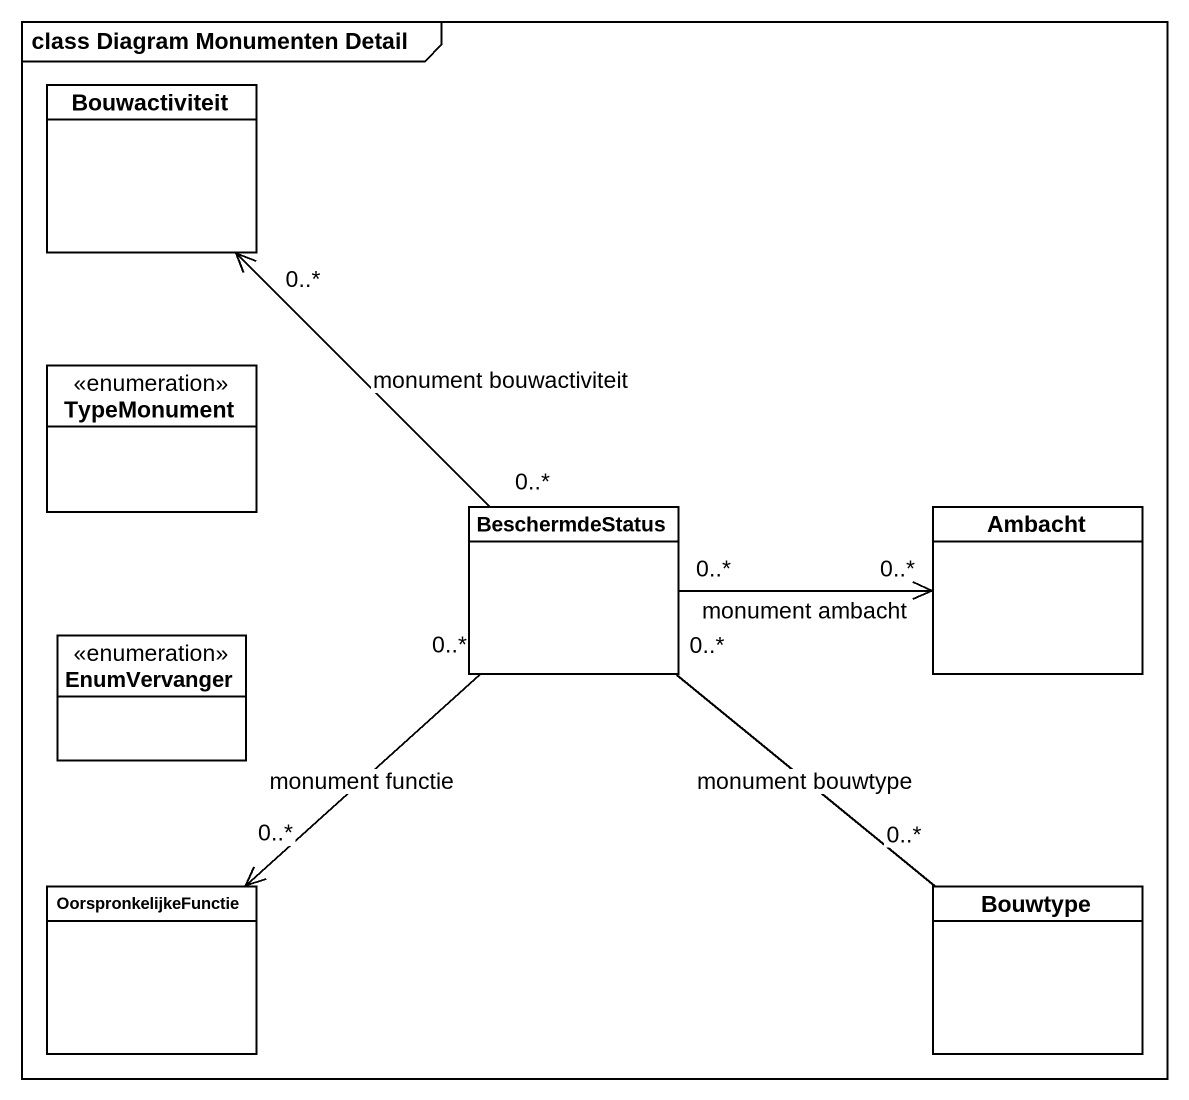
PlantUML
@startuml
mainframe class Diagram Monumenten Detail
hide circle
hide empty members
class Bouwactiviteit
enum TypeMonument
class BeschermdeStatus
class Ambacht
enum EnumVervanger
class OorspronkelijkeFunctie
class Bouwtype
BeschermdeStatus "0..*" -up-> "0..*" Bouwactiviteit : monument bouwactiviteit
BeschermdeStatus "0..*" -right-> "0..*" Ambacht : monument ambacht
BeschermdeStatus "0..*" --> "0..*" OorspronkelijkeFunctie : monument functie
BeschermdeStatus "0..*" -- "0..*" Bouwtype : monument bouwtype
@enduml
